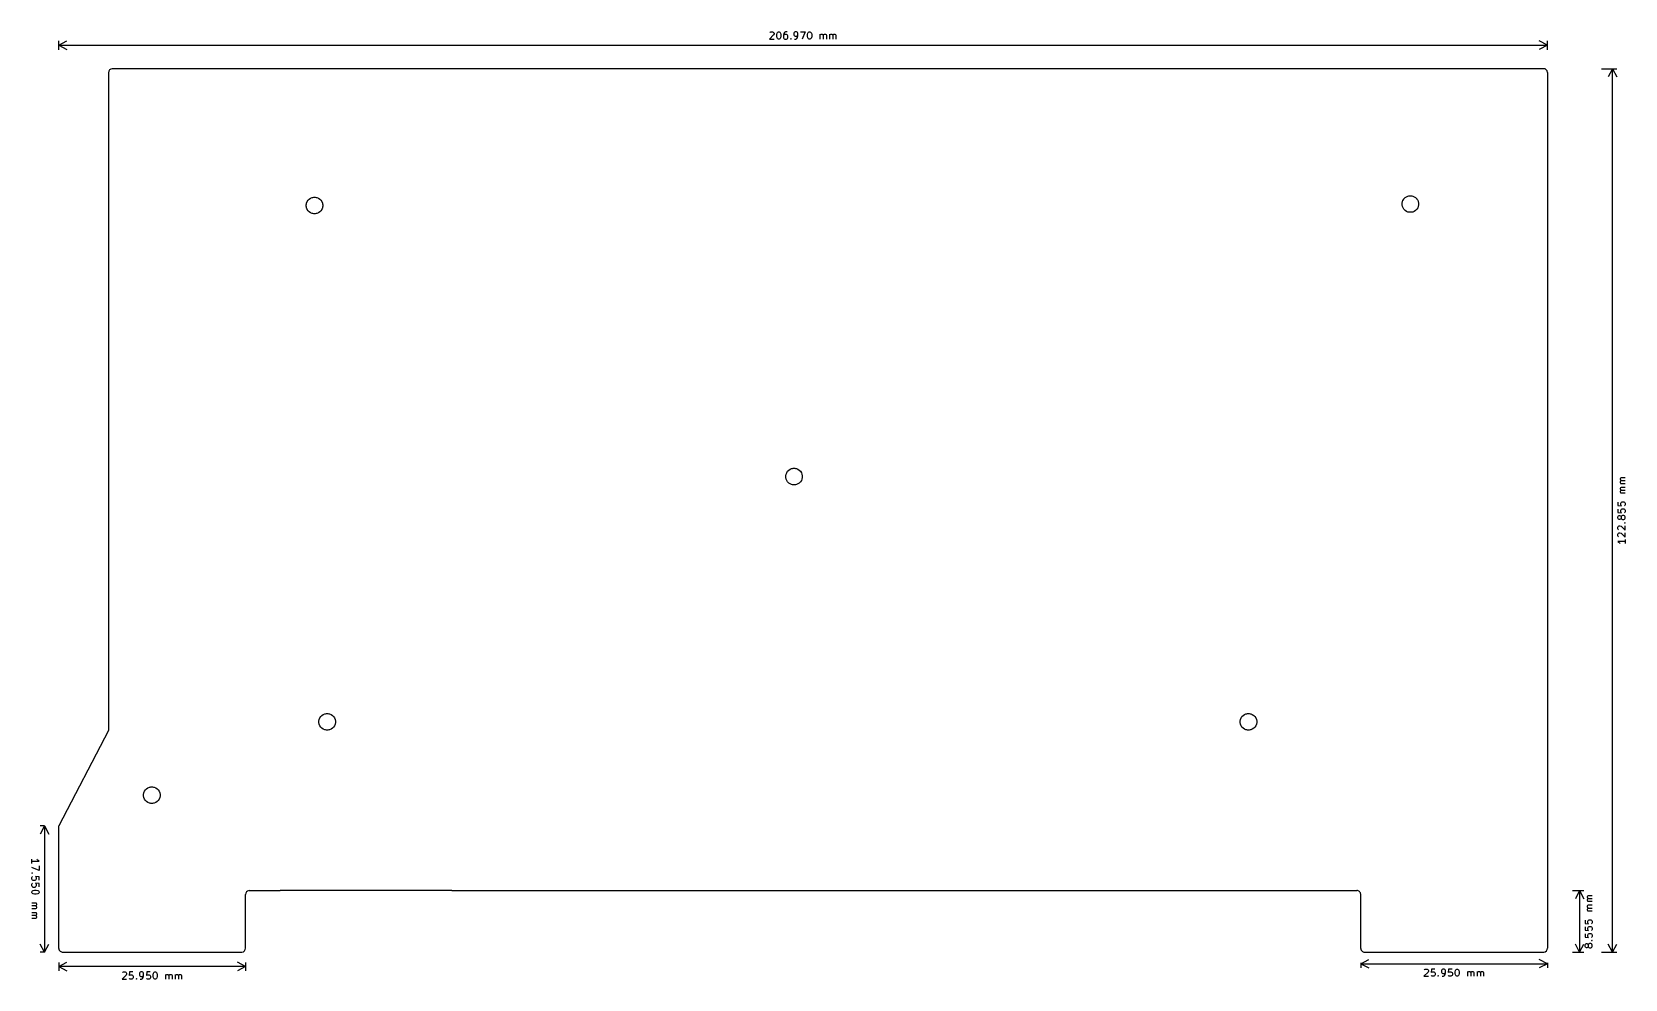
# Model space of a CAD drawing. Extents: x 13 to 235, y -167 to -35.
import ezdxf

# ---------------------------------------------------------------- set-up
doc = ezdxf.new("R2010")
doc.units = 0
doc.layers.add('BLACK', color=7, linetype='CONTINUOUS')

msp = doc.modelspace()

# ---------------------------------------------------------------- linework, layer by layer
at = {"layer": 'BLACK', "linetype": 'CONTINUOUS'}
for p, q in [((115.836, -35.1676), (115.884, -35.12)), ((115.884, -35.12), (115.979, -35.0724)), ((115.979, -35.0724), (116.217, -35.0724)), ((116.217, -35.0724), (116.312, -35.12)), ((116.312, -35.12), (116.36, -35.1676)), ((116.36, -35.1676), (116.407, -35.2629)), ((116.407, -35.3581), (116.36, -35.501)), ((116.407, -35.2629), (116.407, -35.3581)), ((116.788, -35.4533), (116.836, -35.2629)), ((116.836, -35.2629), (116.884, -35.1676)), ((116.884, -35.1676), (116.931, -35.12)), ((116.931, -35.12), (117.026, -35.0724)), ((117.026, -35.0724), (117.122, -35.0724)), ((117.122, -35.0724), (117.217, -35.12)), ((117.217, -35.12), (117.265, -35.1676)), ((117.265, -35.1676), (117.312, -35.2629)), ((117.312, -35.2629), (117.36, -35.4533)), ((117.788, -35.3105), (117.741, -35.501)), ((117.884, -35.1676), (117.788, -35.3105)), ((117.931, -35.12), (117.884, -35.1676)), ((118.026, -35.0724), (117.931, -35.12)), ((118.217, -35.0724), (118.026, -35.0724)), ((119.217, -35.1676), (119.169, -35.2629)), ((119.169, -35.2629), (119.169, -35.501)), ((119.265, -35.12), (119.217, -35.1676)), ((119.36, -35.0724), (119.265, -35.12)), ((119.55, -35.0724), (119.36, -35.0724)), ((119.645, -35.12), (119.55, -35.0724)), ((119.693, -35.1676), (119.645, -35.12)), ((119.741, -35.2629), (119.693, -35.1676)), ((119.741, -35.6438), (119.741, -35.2629)), ((120.074, -35.0724), (120.741, -35.0724)), ((120.741, -35.0724), (120.312, -36.0724)), ((121.074, -35.4533), (121.122, -35.2629)), ((121.122, -35.2629), (121.169, -35.1676)), ((121.169, -35.1676), (121.217, -35.12)), ((121.217, -35.12), (121.312, -35.0724)), ((121.312, -35.0724), (121.407, -35.0724)), ((121.407, -35.0724), (121.503, -35.12)), ((121.503, -35.12), (121.55, -35.1676)), ((121.55, -35.1676), (121.598, -35.2629)), ((121.598, -35.2629), (121.645, -35.4533)), ((122.836, -36.0724), (122.836, -35.4057)), ((122.884, -35.4533), (122.979, -35.4057)), ((122.979, -35.4057), (123.122, -35.4057)), ((123.122, -35.4057), (123.217, -35.4533)), ((123.312, -35.4533), (123.407, -35.4057)), ((123.407, -35.4057), (123.55, -35.4057)), ((123.55, -35.4057), (123.645, -35.4533)), ((124.169, -36.0724), (124.169, -35.4057)), ((124.217, -35.4533), (124.312, -35.4057)), ((124.312, -35.4057), (124.455, -35.4057)), ((124.455, -35.4057), (124.55, -35.4533)), ((124.645, -35.4533), (124.741, -35.4057)), ((124.741, -35.4057), (124.884, -35.4057)), ((124.884, -35.4057), (124.979, -35.4533)), ((16.97, -37.5525), (16.97, -36.3336)), ((16.97, -36.92), (18.0965, -36.3336)), ((16.97, -36.92), (223.94, -36.92)), ((16.97, -36.92), (18.0965, -37.5064)), ((116.36, -35.501), (115.788, -36.0724)), ((115.788, -36.0724), (116.407, -36.0724)), ((116.788, -35.6914), (116.788, -35.4533)), ((116.836, -35.8819), (116.788, -35.6914)), ((116.884, -35.9771), (116.836, -35.8819)), ((116.931, -36.0248), (116.884, -35.9771)), ((117.026, -36.0724), (116.931, -36.0248)), ((117.122, -36.0724), (117.026, -36.0724)), ((117.217, -36.0248), (117.122, -36.0724)), ((117.265, -35.9771), (117.217, -36.0248)), ((117.312, -35.8819), (117.265, -35.9771)), ((117.36, -35.6914), (117.312, -35.8819)), ((117.36, -35.4533), (117.36, -35.6914)), ((117.741, -35.501), (117.741, -35.8819)), ((117.788, -35.5486), (117.741, -35.6438)), ((117.741, -35.8819), (117.788, -35.9771)), ((117.836, -35.501), (117.788, -35.5486)), ((117.788, -35.9771), (117.836, -36.0248)), ((117.931, -35.4533), (117.836, -35.501)), ((117.836, -36.0248), (117.931, -36.0724)), ((118.122, -35.4533), (117.931, -35.4533)), ((117.931, -36.0724), (118.122, -36.0724)), ((118.217, -35.501), (118.122, -35.4533)), ((118.122, -36.0724), (118.217, -36.0248)), ((118.265, -35.5486), (118.217, -35.501)), ((118.217, -36.0248), (118.265, -35.9771)), ((118.312, -35.6438), (118.265, -35.5486)), ((118.265, -35.9771), (118.312, -35.8819)), ((118.312, -35.8819), (118.312, -35.6438)), ((118.693, -36.0248), (118.741, -35.9771)), ((118.741, -36.0724), (118.693, -36.0248)), ((118.741, -35.9771), (118.788, -36.0248)), ((118.741, -35.9771), (118.741, -36.0724)), ((118.788, -36.0248), (118.741, -36.0724)), ((119.169, -35.501), (119.217, -35.5962)), ((119.217, -35.5962), (119.265, -35.6438)), ((119.265, -35.6438), (119.36, -35.6914)), ((119.265, -36.0724), (119.455, -36.0724)), ((119.36, -35.6914), (119.55, -35.6914)), ((119.455, -36.0724), (119.55, -36.0248)), ((119.55, -35.6914), (119.645, -35.6438)), ((119.55, -36.0248), (119.598, -35.9771)), ((119.598, -35.9771), (119.693, -35.8343)), ((119.645, -35.6438), (119.693, -35.5962)), ((119.693, -35.5962), (119.741, -35.501)), ((119.693, -35.8343), (119.741, -35.6438)), ((121.074, -35.6914), (121.074, -35.4533)), ((121.122, -35.8819), (121.074, -35.6914)), ((121.169, -35.9771), (121.122, -35.8819)), ((121.217, -36.0248), (121.169, -35.9771)), ((121.312, -36.0724), (121.217, -36.0248)), ((121.407, -36.0724), (121.312, -36.0724)), ((121.503, -36.0248), (121.407, -36.0724)), ((121.55, -35.9771), (121.503, -36.0248)), ((121.598, -35.8819), (121.55, -35.9771)), ((121.645, -35.6914), (121.598, -35.8819)), ((121.645, -35.4533), (121.645, -35.6914)), ((122.836, -35.501), (122.884, -35.4533)), ((123.217, -35.4533), (123.265, -35.5486)), ((123.265, -35.5486), (123.312, -35.4533)), ((123.265, -35.5486), (123.265, -36.0724)), ((123.645, -35.4533), (123.693, -35.5486)), ((123.693, -35.5486), (123.693, -36.0724)), ((124.169, -35.501), (124.217, -35.4533)), ((124.55, -35.4533), (124.598, -35.5486)), ((124.598, -35.5486), (124.645, -35.4533)), ((124.598, -35.5486), (124.598, -36.0724)), ((124.979, -35.4533), (125.026, -35.5486)), ((125.026, -35.5486), (125.026, -36.0724)), ((223.94, -36.92), (222.813, -36.3336)), ((223.94, -36.92), (222.813, -37.5064)), ((223.94, -37.5525), (223.94, -36.3336)), ((23.885, -40.7475), (23.885, -132.218)), ((223.415, -40.1925), (24.38, -40.1925)), ((223.94, -40.7175), (223.94, -116.39)), ((231.445, -40.1925), (233.586, -40.1925)), ((233, -40.1925), (232.414, -41.319)), ((233, -163.047), (233, -40.1925)), ((233, -40.1925), (233.586, -41.319)), ((51.364, -59.1041), (51.3861, -58.993)), ((51.364, -59.3309), (51.364, -59.1041)), ((51.3861, -59.442), (51.364, -59.3309)), ((51.3861, -58.993), (51.4082, -58.8818)), ((51.4082, -59.5532), (51.3861, -59.442)), ((51.4082, -58.8818), (51.495, -58.6723)), ((51.4696, -59.7013), (51.4082, -59.5532)), ((51.4902, -59.7512), (51.4696, -59.7013)), ((51.495, -59.7627), (51.4902, -59.7512)), ((51.495, -58.6723), (51.621, -58.4838)), ((51.621, -59.9512), (51.495, -59.7627)), ((51.621, -58.4838), (51.7813, -58.3235)), ((51.7813, -58.3235), (51.9698, -58.1975)), ((51.9698, -58.1975), (52.1793, -58.1107)), ((52.1793, -58.1107), (52.2905, -58.0886)), ((52.2905, -58.0886), (52.4016, -58.0665)), ((52.4016, -58.0665), (52.6284, -58.0665)), ((52.6284, -58.0665), (52.7395, -58.0886)), ((52.7395, -58.0886), (52.8507, -58.1107)), ((52.8507, -58.1107), (53.0602, -58.1975)), ((53.0602, -58.1975), (53.2487, -58.3235)), ((53.2487, -58.3235), (53.409, -58.4838)), ((53.409, -58.4838), (53.535, -58.6723)), ((53.535, -59.7627), (53.409, -59.9512)), ((53.535, -58.6723), (53.6218, -58.8818)), ((53.5398, -59.7512), (53.535, -59.7627)), ((53.5604, -59.7013), (53.5398, -59.7512)), ((53.6218, -59.5532), (53.5604, -59.7013)), ((53.6218, -58.8818), (53.6439, -58.993)), ((53.6439, -59.442), (53.6218, -59.5532)), ((53.6439, -58.993), (53.666, -59.1041)), ((53.666, -59.3309), (53.6439, -59.442)), ((53.666, -59.1041), (53.666, -59.3309)), ((203.739, -58.9041), (203.743, -58.8818)), ((203.739, -59.1309), (203.739, -58.9041)), ((203.783, -59.3532), (203.739, -59.1309)), ((203.743, -58.8818), (203.783, -58.6818)), ((203.783, -58.6818), (203.787, -58.6723)), ((203.87, -59.5627), (203.783, -59.3532)), ((203.787, -58.6723), (203.865, -58.4838)), ((203.865, -58.4838), (203.87, -58.4723)), ((203.87, -58.4723), (203.969, -58.3235)), ((203.996, -59.7512), (203.87, -59.5627)), ((203.969, -58.3235), (203.996, -58.2838)), ((203.996, -58.2838), (204.156, -58.1235)), ((204.156, -59.9115), (203.996, -59.7512)), ((204.156, -58.1235), (204.345, -57.9975)), ((204.345, -57.9975), (204.554, -57.9107)), ((204.554, -57.9107), (204.665, -57.8886)), ((204.665, -57.8886), (204.777, -57.8665)), ((204.777, -57.8665), (205.003, -57.8665)), ((205.003, -57.8665), (205.115, -57.8886)), ((205.115, -57.8886), (205.226, -57.9107)), ((205.226, -57.9107), (205.435, -57.9975)), ((205.435, -57.9975), (205.624, -58.1235)), ((205.624, -58.1235), (205.784, -58.2838)), ((205.784, -59.7512), (205.624, -59.9115)), ((205.784, -58.2838), (205.811, -58.3235)), ((205.91, -59.5627), (205.784, -59.7512)), ((205.811, -58.3235), (205.91, -58.4723)), ((205.91, -58.4723), (205.915, -58.4838)), ((205.997, -59.3532), (205.91, -59.5627)), ((205.915, -58.4838), (205.993, -58.6723)), ((205.993, -58.6723), (205.997, -58.6818)), ((205.997, -58.6818), (206.037, -58.8818)), ((206.041, -59.1309), (205.997, -59.3532)), ((206.037, -58.8818), (206.041, -58.9041)), ((206.041, -58.9041), (206.041, -59.1309)), ((51.7813, -60.1115), (51.621, -59.9512)), ((51.9698, -60.2375), (51.7813, -60.1115)), ((52.1793, -60.3243), (51.9698, -60.2375)), ((52.2905, -60.3464), (52.1793, -60.3243)), ((52.4016, -60.3685), (52.2905, -60.3464)), ((52.6284, -60.3685), (52.4016, -60.3685)), ((52.7395, -60.3464), (52.6284, -60.3685)), ((52.8507, -60.3243), (52.7395, -60.3464)), ((53.0602, -60.2375), (52.8507, -60.3243)), ((53.2487, -60.1115), (53.0602, -60.2375)), ((53.409, -59.9512), (53.2487, -60.1115)), ((204.345, -60.0375), (204.156, -59.9115)), ((204.554, -60.1243), (204.345, -60.0375)), ((204.665, -60.1464), (204.554, -60.1243)), ((204.777, -60.1685), (204.665, -60.1464)), ((205.003, -60.1685), (204.777, -60.1685)), ((205.115, -60.1464), (205.003, -60.1685)), ((205.226, -60.1243), (205.115, -60.1464)), ((205.435, -60.0375), (205.226, -60.1243)), ((205.624, -59.9115), (205.435, -60.0375)), ((118.039, -96.8041), (118.083, -96.5818)), ((118.039, -97.0309), (118.039, -96.8041)), ((118.083, -97.2532), (118.039, -97.0309)), ((118.083, -96.5818), (118.17, -96.3723)), ((118.17, -97.4627), (118.083, -97.2532)), ((118.17, -96.3723), (118.296, -96.1838)), ((118.296, -97.6512), (118.17, -97.4627)), ((118.296, -96.1838), (118.456, -96.0235)), ((118.456, -96.0235), (118.645, -95.8975)), ((118.645, -95.8975), (118.854, -95.8107)), ((118.854, -95.8107), (118.965, -95.7886)), ((118.965, -95.7886), (119.077, -95.7665)), ((119.077, -95.7665), (119.303, -95.7665)), ((119.303, -95.7665), (119.415, -95.7886)), ((119.415, -95.7886), (119.526, -95.8107)), ((119.526, -95.8107), (119.735, -95.8975)), ((119.735, -95.8975), (119.924, -96.0235)), ((119.924, -96.0235), (120.084, -96.1838)), ((120.084, -96.1838), (120.21, -96.3723)), ((120.21, -97.4627), (120.084, -97.6512)), ((120.21, -96.3723), (120.297, -96.5818)), ((120.297, -97.2532), (120.21, -97.4627)), ((120.297, -96.5818), (120.341, -96.8041)), ((120.341, -97.0309), (120.297, -97.2532)), ((120.341, -96.8041), (120.341, -97.0309)), ((234.086, -97.1914), (234.133, -97.0962)), ((234.086, -97.3343), (234.086, -97.1914)), ((234.133, -97.4295), (234.086, -97.3343)), ((234.133, -97.0962), (234.229, -97.0486)), ((234.229, -97.4771), (234.133, -97.4295)), ((234.229, -97.0486), (234.752, -97.0486)), ((118.456, -97.8115), (118.296, -97.6512)), ((118.645, -97.9375), (118.456, -97.8115)), ((118.854, -98.0243), (118.645, -97.9375)), ((118.965, -98.0464), (118.854, -98.0243)), ((119.077, -98.0685), (118.965, -98.0464)), ((119.303, -98.0685), (119.077, -98.0685)), ((119.415, -98.0464), (119.303, -98.0685)), ((119.526, -98.0243), (119.415, -98.0464)), ((119.735, -97.9375), (119.526, -98.0243)), ((119.924, -97.8115), (119.735, -97.9375)), ((120.084, -97.6512), (119.924, -97.8115)), ((234.086, -97.62), (234.133, -97.5248)), ((234.086, -97.7629), (234.086, -97.62)), ((234.133, -97.8581), (234.086, -97.7629)), ((234.752, -97.9057), (234.086, -97.9057)), ((234.086, -98.5248), (234.133, -98.4295)), ((234.086, -98.6676), (234.086, -98.5248)), ((234.133, -98.7629), (234.086, -98.6676)), ((234.086, -98.9533), (234.133, -98.8581)), ((234.086, -99.0962), (234.086, -98.9533)), ((234.133, -99.1914), (234.086, -99.0962)), ((234.752, -99.239), (234.086, -99.239)), ((234.133, -97.5248), (234.229, -97.4771)), ((234.181, -97.9057), (234.133, -97.8581)), ((234.133, -98.4295), (234.229, -98.3819)), ((234.229, -98.8105), (234.133, -98.7629)), ((234.133, -98.8581), (234.229, -98.8105)), ((234.181, -99.239), (234.133, -99.1914)), ((234.229, -97.4771), (234.752, -97.4771)), ((234.229, -98.3819), (234.752, -98.3819)), ((234.229, -98.8105), (234.752, -98.8105)), ((233.752, -100.477), (233.752, -100.953)), ((233.752, -100.953), (234.229, -101.001)), ((233.752, -101.43), (233.752, -101.906)), ((234.133, -100.62), (234.181, -100.525)), ((234.133, -100.858), (234.133, -100.62)), ((234.181, -100.953), (234.133, -100.858)), ((234.133, -101.572), (234.181, -101.477)), ((234.133, -101.81), (234.133, -101.572)), ((234.181, -101.906), (234.133, -101.81)), ((234.181, -100.525), (234.229, -100.477)), ((234.229, -101.001), (234.181, -100.953)), ((234.181, -101.477), (234.229, -101.43)), ((234.229, -100.477), (234.324, -100.43)), ((234.229, -101.43), (234.324, -101.382)), ((234.324, -100.43), (234.562, -100.43)), ((234.324, -101.382), (234.562, -101.382)), ((234.562, -100.43), (234.657, -100.477)), ((234.562, -101.382), (234.657, -101.43)), ((234.657, -100.477), (234.705, -100.525)), ((234.705, -100.953), (234.657, -101.001)), ((234.657, -101.43), (234.705, -101.477)), ((234.705, -100.525), (234.752, -100.62)), ((234.752, -100.858), (234.705, -100.953)), ((234.705, -101.477), (234.752, -101.572)), ((234.752, -101.81), (234.705, -101.906)), ((234.752, -100.62), (234.752, -100.858)), ((234.752, -101.572), (234.752, -101.81)), ((233.752, -101.906), (234.229, -101.953)), ((233.752, -102.525), (233.8, -102.43)), ((233.752, -102.715), (233.752, -102.525)), ((233.8, -102.81), (233.752, -102.715)), ((233.752, -103.953), (233.8, -103.858)), ((233.752, -104.191), (233.752, -103.953)), ((233.8, -102.43), (233.848, -102.382)), ((233.848, -102.858), (233.8, -102.81)), ((233.8, -103.858), (233.848, -103.81)), ((233.848, -102.382), (233.943, -102.334)), ((233.943, -102.906), (233.848, -102.858)), ((233.848, -103.81), (233.943, -103.763)), ((233.943, -102.334), (233.99, -102.334)), ((233.99, -102.906), (233.943, -102.906)), ((233.943, -103.763), (234.038, -103.763)), ((233.99, -102.334), (234.086, -102.382)), ((234.086, -102.858), (233.99, -102.906)), ((234.038, -103.763), (234.181, -103.81)), ((234.086, -102.382), (234.133, -102.43)), ((234.133, -102.81), (234.086, -102.858)), ((234.133, -102.43), (234.181, -102.525)), ((234.181, -102.715), (234.133, -102.81)), ((234.229, -101.953), (234.181, -101.906)), ((234.229, -102.43), (234.181, -102.525)), ((234.181, -102.525), (234.181, -102.715)), ((234.181, -102.715), (234.229, -102.81)), ((234.181, -103.81), (234.752, -104.382)), ((234.276, -102.382), (234.229, -102.43)), ((234.229, -102.81), (234.276, -102.858)), ((234.371, -102.334), (234.276, -102.382)), ((234.276, -102.858), (234.371, -102.906)), ((234.562, -102.334), (234.371, -102.334)), ((234.371, -102.906), (234.562, -102.906)), ((234.657, -102.382), (234.562, -102.334)), ((234.562, -102.906), (234.657, -102.858)), ((234.705, -101.906), (234.657, -101.953)), ((234.705, -102.43), (234.657, -102.382)), ((234.657, -102.858), (234.705, -102.81)), ((234.657, -103.334), (234.705, -103.287)), ((234.705, -103.382), (234.657, -103.334)), ((234.657, -103.334), (234.752, -103.334)), ((234.752, -102.525), (234.705, -102.43)), ((234.705, -102.81), (234.752, -102.715)), ((234.705, -103.287), (234.752, -103.334)), ((234.752, -103.334), (234.705, -103.382)), ((234.752, -102.715), (234.752, -102.525)), ((234.752, -104.382), (234.752, -103.763)), ((233.8, -104.287), (233.752, -104.191)), ((233.752, -104.906), (233.8, -104.81)), ((233.752, -105.144), (233.752, -104.906)), ((233.8, -105.239), (233.752, -105.144)), ((234.752, -105.953), (233.752, -105.953)), ((233.752, -105.953), (233.895, -106.049)), ((233.848, -104.334), (233.8, -104.287)), ((233.8, -104.81), (233.848, -104.763)), ((233.848, -105.287), (233.8, -105.239)), ((233.848, -104.763), (233.943, -104.715)), ((233.895, -106.049), (233.99, -106.144)), ((233.943, -104.715), (234.038, -104.715)), ((233.99, -106.144), (234.038, -106.239)), ((234.038, -104.715), (234.181, -104.763)), ((234.181, -104.763), (234.752, -105.334)), ((234.752, -105.334), (234.752, -104.715)), ((234.752, -105.668), (234.752, -106.239)), ((223.94, -116.39), (223.94, -162.493)), ((53.1265, -130.904), (53.1707, -130.682)), ((53.1707, -130.682), (53.2575, -130.472)), ((53.2575, -130.472), (53.3835, -130.284)), ((53.3835, -130.284), (53.5438, -130.123)), ((53.5438, -130.123), (53.7323, -129.997)), ((53.7323, -129.997), (53.9418, -129.911)), ((53.9418, -129.911), (54.053, -129.889)), ((54.053, -129.889), (54.1641, -129.867)), ((54.1641, -129.867), (54.3909, -129.867)), ((54.3909, -129.867), (54.502, -129.889)), ((54.502, -129.889), (54.6132, -129.911)), ((54.6132, -129.911), (54.8227, -129.997)), ((54.8227, -129.997), (55.0112, -130.123)), ((55.0112, -130.123), (55.1715, -130.284)), ((55.1715, -130.284), (55.2975, -130.472)), ((55.2975, -130.472), (55.3843, -130.682)), ((55.3843, -130.682), (55.4285, -130.904)), ((181.219, -130.904), (181.263, -130.682)), ((181.263, -130.682), (181.35, -130.472)), ((181.35, -130.472), (181.476, -130.284)), ((181.476, -130.284), (181.636, -130.123)), ((181.636, -130.123), (181.825, -129.997)), ((181.825, -129.997), (182.034, -129.911)), ((182.034, -129.911), (182.145, -129.889)), ((182.145, -129.889), (182.257, -129.867)), ((182.257, -129.867), (182.483, -129.867)), ((182.483, -129.867), (182.595, -129.889)), ((182.595, -129.889), (182.706, -129.911)), ((182.706, -129.911), (182.915, -129.997)), ((182.915, -129.997), (183.104, -130.123)), ((183.104, -130.123), (183.264, -130.284)), ((183.264, -130.284), (183.39, -130.472)), ((183.39, -130.472), (183.477, -130.682)), ((183.477, -130.682), (183.521, -130.904)), ((23.885, -132.218), (16.97, -145.498)), ((53.1265, -131.131), (53.1265, -130.904)), ((53.1707, -131.353), (53.1265, -131.131)), ((53.2575, -131.563), (53.1707, -131.353)), ((53.3835, -131.751), (53.2575, -131.563)), ((53.5438, -131.912), (53.3835, -131.751)), ((53.7323, -132.038), (53.5438, -131.912)), ((53.9418, -132.124), (53.7323, -132.038)), ((54.053, -132.146), (53.9418, -132.124)), ((54.1641, -132.168), (54.053, -132.146)), ((54.3909, -132.168), (54.1641, -132.168)), ((54.502, -132.146), (54.3909, -132.168)), ((54.6132, -132.124), (54.502, -132.146)), ((54.8227, -132.038), (54.6132, -132.124)), ((55.0112, -131.912), (54.8227, -132.038)), ((55.1715, -131.751), (55.0112, -131.912)), ((55.2975, -131.563), (55.1715, -131.751)), ((55.3843, -131.353), (55.2975, -131.563)), ((55.4285, -131.131), (55.3843, -131.353)), ((55.4285, -130.904), (55.4285, -131.131)), ((181.219, -131.131), (181.219, -130.904)), ((181.263, -131.353), (181.219, -131.131)), ((181.35, -131.563), (181.263, -131.353)), ((181.476, -131.751), (181.35, -131.563)), ((181.636, -131.912), (181.476, -131.751)), ((181.825, -132.038), (181.636, -131.912)), ((182.034, -132.124), (181.825, -132.038)), ((182.145, -132.146), (182.034, -132.124)), ((182.257, -132.168), (182.145, -132.146)), ((182.483, -132.168), (182.257, -132.168)), ((182.595, -132.146), (182.483, -132.168)), ((182.706, -132.124), (182.595, -132.146)), ((182.915, -132.038), (182.706, -132.124)), ((183.104, -131.912), (182.915, -132.038)), ((183.264, -131.751), (183.104, -131.912)), ((183.39, -131.563), (183.264, -131.751)), ((183.477, -131.353), (183.39, -131.563)), ((183.521, -131.131), (183.477, -131.353)), ((183.521, -130.904), (183.521, -131.131)), ((28.739, -141.104), (28.7832, -140.882)), ((28.739, -141.331), (28.739, -141.104)), ((28.7832, -141.553), (28.739, -141.331)), ((28.7832, -140.882), (28.87, -140.672)), ((28.87, -141.763), (28.7832, -141.553)), ((28.87, -140.672), (28.996, -140.484)), ((28.996, -141.951), (28.87, -141.763)), ((28.996, -140.484), (29.1563, -140.323)), ((29.1563, -140.323), (29.3448, -140.197)), ((29.3448, -140.197), (29.5543, -140.111)), ((29.5543, -140.111), (29.6655, -140.089)), ((29.6655, -140.089), (29.7766, -140.066)), ((29.7766, -140.066), (30.0034, -140.066)), ((30.0034, -140.066), (30.1145, -140.089)), ((30.1145, -140.089), (30.2257, -140.111)), ((30.2257, -140.111), (30.4352, -140.197)), ((30.4352, -140.197), (30.6237, -140.323)), ((30.6237, -140.323), (30.784, -140.484)), ((30.784, -140.484), (30.91, -140.672)), ((30.91, -141.763), (30.784, -141.951)), ((30.91, -140.672), (30.9968, -140.882)), ((30.9968, -141.553), (30.91, -141.763)), ((30.9968, -140.882), (31.041, -141.104)), ((31.041, -141.331), (30.9968, -141.553)), ((31.041, -141.104), (31.041, -141.331)), ((29.1563, -142.112), (28.996, -141.951)), ((29.3448, -142.238), (29.1563, -142.112)), ((29.5543, -142.324), (29.3448, -142.238)), ((29.6655, -142.346), (29.5543, -142.324)), ((29.7766, -142.368), (29.6655, -142.346)), ((30.0034, -142.368), (29.7766, -142.368)), ((30.1145, -142.346), (30.0034, -142.368)), ((30.2257, -142.324), (30.1145, -142.346)), ((30.4352, -142.238), (30.2257, -142.324)), ((30.6237, -142.112), (30.4352, -142.238)), ((30.784, -141.951), (30.6237, -142.112)), ((14.97, -145.498), (14.3836, -145.498)), ((14.97, -145.498), (14.3836, -146.624)), ((14.97, -145.498), (14.97, -163.047)), ((14.97, -145.498), (15.5564, -146.624)), ((16.97, -162.552), (16.97, -145.498)), ((13.2176, -150.701), (13.2176, -150.13)), ((13.2176, -150.415), (14.2176, -150.415)), ((13.9795, -150.225), (13.9319, -150.13)), ((14.0748, -150.32), (13.9795, -150.225)), ((14.2176, -150.415), (14.0748, -150.32)), ((14.2176, -151.701), (13.2176, -151.272)), ((13.2176, -152.082), (13.2652, -152.034)), ((13.2652, -152.13), (13.2176, -152.082)), ((13.3129, -152.082), (13.2176, -152.082)), ((13.2176, -152.653), (13.2652, -152.558)), ((13.2176, -152.892), (13.2176, -152.653)), ((13.2652, -152.034), (13.3129, -152.082)), ((13.3129, -152.082), (13.2652, -152.13)), ((13.2652, -152.558), (13.3129, -152.511)), ((14.2176, -152.558), (13.7414, -152.511)), ((13.7414, -152.511), (13.789, -152.558)), ((13.789, -152.558), (13.8367, -152.653)), ((13.8367, -152.653), (13.8367, -152.892)), ((14.2176, -151.034), (14.2176, -151.701)), ((14.2176, -153.034), (14.2176, -152.558)), ((13.2652, -152.987), (13.2176, -152.892)), ((13.2176, -153.606), (13.2652, -153.511)), ((13.2176, -153.844), (13.2176, -153.606)), ((13.2652, -153.939), (13.2176, -153.844)), ((13.2176, -154.653), (13.2652, -154.558)), ((13.2176, -154.749), (13.2176, -154.653)), ((13.2652, -154.844), (13.2176, -154.749)), ((13.3129, -153.034), (13.2652, -152.987)), ((13.2652, -153.511), (13.3129, -153.463)), ((13.3129, -153.987), (13.2652, -153.939)), ((13.2652, -154.558), (13.3129, -154.511)), ((13.3129, -154.892), (13.2652, -154.844)), ((13.4081, -153.082), (13.3129, -153.034)), ((13.4081, -154.034), (13.3129, -153.987)), ((13.3129, -154.511), (13.4081, -154.463)), ((13.4081, -154.939), (13.3129, -154.892)), ((13.6462, -153.082), (13.4081, -153.082)), ((13.6462, -154.034), (13.4081, -154.034)), ((13.4081, -154.463), (13.5986, -154.415)), ((13.5986, -154.987), (13.4081, -154.939)), ((13.5986, -154.415), (13.8367, -154.415)), ((13.8367, -154.987), (13.5986, -154.987)), ((13.7414, -153.034), (13.6462, -153.082)), ((13.7414, -153.987), (13.6462, -154.034)), ((13.789, -152.987), (13.7414, -153.034)), ((14.2176, -153.511), (13.7414, -153.463)), ((13.7414, -153.463), (13.789, -153.511)), ((13.789, -153.939), (13.7414, -153.987)), ((13.8367, -152.892), (13.789, -152.987)), ((13.789, -153.511), (13.8367, -153.606)), ((13.8367, -153.844), (13.789, -153.939)), ((13.8367, -153.606), (13.8367, -153.844)), ((13.8367, -154.415), (14.0271, -154.463)), ((14.0271, -154.939), (13.8367, -154.987)), ((14.0271, -154.463), (14.1224, -154.511)), ((14.1224, -154.892), (14.0271, -154.939)), ((14.1224, -154.511), (14.17, -154.558)), ((14.17, -154.844), (14.1224, -154.892)), ((14.17, -154.558), (14.2176, -154.653)), ((14.2176, -154.749), (14.17, -154.844)), ((14.2176, -153.987), (14.2176, -153.511)), ((14.2176, -154.653), (14.2176, -154.749)), ((42.92, -162.493), (42.92, -155.047)), ((43.415, -154.493), (47.7275, -154.493)), ((71.6325, -154.493), (47.7275, -154.493)), ((71.6325, -154.493), (197.435, -154.493)), ((197.99, -162.552), (197.99, -154.987)), ((227.435, -154.493), (229.006, -154.493)), ((228.42, -154.493), (227.834, -155.619)), ((228.42, -154.493), (228.42, -163.047)), ((228.42, -154.493), (229.006, -155.619)), ((13.2176, -156.177), (13.8843, -156.177)), ((13.7414, -156.606), (13.2176, -156.606)), ((13.7414, -157.034), (13.2176, -157.034)), ((13.8367, -156.558), (13.7414, -156.606)), ((13.7414, -156.606), (13.8367, -156.653)), ((13.8367, -156.987), (13.7414, -157.034)), ((13.789, -156.177), (13.8367, -156.225)), ((13.8367, -156.225), (13.8843, -156.32)), ((13.8843, -156.463), (13.8367, -156.558)), ((13.8367, -156.653), (13.8843, -156.749)), ((13.8843, -156.892), (13.8367, -156.987)), ((13.8843, -156.32), (13.8843, -156.463)), ((13.8843, -156.749), (13.8843, -156.892)), ((229.506, -155.294), (229.553, -155.199)), ((229.506, -155.437), (229.506, -155.294)), ((229.553, -155.532), (229.506, -155.437)), ((229.506, -155.722), (229.553, -155.627)), ((229.506, -155.865), (229.506, -155.722)), ((229.553, -155.96), (229.506, -155.865)), ((230.172, -156.008), (229.506, -156.008)), ((229.506, -156.627), (229.553, -156.532)), ((229.506, -156.77), (229.506, -156.627)), ((229.553, -156.865), (229.506, -156.77)), ((229.506, -157.056), (229.553, -156.96)), ((229.506, -157.199), (229.506, -157.056)), ((229.553, -157.294), (229.506, -157.199)), ((229.553, -155.199), (229.649, -155.151)), ((229.649, -155.58), (229.553, -155.532)), ((229.553, -155.627), (229.649, -155.58)), ((229.601, -156.008), (229.553, -155.96)), ((229.553, -156.532), (229.649, -156.484)), ((229.649, -156.913), (229.553, -156.865)), ((229.553, -156.96), (229.649, -156.913)), ((229.649, -155.151), (230.172, -155.151)), ((229.649, -155.58), (230.172, -155.58)), ((229.649, -156.484), (230.172, -156.484)), ((229.649, -156.913), (230.172, -156.913)), ((13.2176, -157.511), (13.8843, -157.511)), ((13.7414, -157.939), (13.2176, -157.939)), ((13.7414, -158.368), (13.2176, -158.368)), ((13.8367, -157.892), (13.7414, -157.939)), ((13.7414, -157.939), (13.8367, -157.987)), ((13.8367, -158.32), (13.7414, -158.368)), ((13.789, -157.511), (13.8367, -157.558)), ((13.8367, -157.558), (13.8843, -157.653)), ((13.8843, -157.796), (13.8367, -157.892)), ((13.8367, -157.987), (13.8843, -158.082)), ((13.8843, -158.225), (13.8367, -158.32)), ((13.8843, -157.653), (13.8843, -157.796)), ((13.8843, -158.082), (13.8843, -158.225)), ((229.172, -158.58), (229.172, -159.056)), ((229.172, -159.056), (229.649, -159.103)), ((230.172, -157.341), (229.506, -157.341)), ((229.601, -157.341), (229.553, -157.294)), ((229.553, -158.722), (229.601, -158.627)), ((229.553, -158.96), (229.553, -158.722)), ((229.601, -159.056), (229.553, -158.96)), ((229.601, -158.627), (229.649, -158.58)), ((229.649, -159.103), (229.601, -159.056)), ((229.649, -158.58), (229.744, -158.532)), ((229.649, -159.532), (229.744, -159.484)), ((229.744, -158.532), (229.982, -158.532)), ((229.744, -159.484), (229.982, -159.484)), ((229.982, -158.532), (230.077, -158.58)), ((229.982, -159.484), (230.077, -159.532)), ((230.077, -158.58), (230.125, -158.627)), ((230.125, -159.056), (230.077, -159.103)), ((230.125, -158.627), (230.172, -158.722)), ((230.172, -158.96), (230.125, -159.056)), ((230.172, -158.722), (230.172, -158.96)), ((229.172, -159.532), (229.172, -160.008)), ((229.172, -160.008), (229.649, -160.056)), ((229.172, -160.484), (229.172, -160.96)), ((229.172, -160.96), (229.649, -161.008)), ((229.553, -159.675), (229.601, -159.58)), ((229.553, -159.913), (229.553, -159.675)), ((229.601, -160.008), (229.553, -159.913)), ((229.553, -160.627), (229.601, -160.532)), ((229.553, -160.865), (229.553, -160.627)), ((229.601, -160.96), (229.553, -160.865)), ((229.601, -159.58), (229.649, -159.532)), ((229.649, -160.056), (229.601, -160.008)), ((229.601, -160.532), (229.649, -160.484)), ((229.649, -161.008), (229.601, -160.96)), ((229.649, -160.484), (229.744, -160.437)), ((229.744, -160.437), (229.982, -160.437)), ((229.982, -160.437), (230.077, -160.484)), ((230.077, -159.532), (230.125, -159.58)), ((230.125, -160.008), (230.077, -160.056)), ((230.077, -160.484), (230.125, -160.532)), ((230.125, -160.96), (230.077, -161.008)), ((230.077, -161.437), (230.125, -161.389)), ((230.125, -161.484), (230.077, -161.437)), ((230.077, -161.437), (230.172, -161.437)), ((230.125, -159.58), (230.172, -159.675)), ((230.172, -159.913), (230.125, -160.008)), ((230.125, -160.532), (230.172, -160.627)), ((230.172, -160.865), (230.125, -160.96)), ((230.125, -161.389), (230.172, -161.437)), ((230.172, -161.437), (230.125, -161.484)), ((230.172, -159.675), (230.172, -159.913)), ((230.172, -160.627), (230.172, -160.865)), ((14.97, -163.047), (14.3836, -161.921)), ((14.97, -163.047), (14.3836, -163.047)), ((14.97, -163.047), (15.5564, -161.921)), ((17.525, -163.047), (42.425, -163.047)), ((198.545, -163.047), (223.445, -163.047)), ((227.435, -163.047), (229.006, -163.047)), ((228.42, -163.047), (227.834, -161.921)), ((228.42, -163.047), (229.006, -161.921)), ((229.172, -162.056), (229.22, -161.96)), ((229.172, -162.246), (229.172, -162.056)), ((229.22, -162.341), (229.172, -162.246)), ((229.22, -161.96), (229.268, -161.913)), ((229.268, -162.389), (229.22, -162.341)), ((229.268, -161.913), (229.363, -161.865)), ((229.363, -162.437), (229.268, -162.389)), ((229.363, -161.865), (229.41, -161.865)), ((229.41, -162.437), (229.363, -162.437)), ((229.41, -161.865), (229.506, -161.913)), ((229.506, -162.389), (229.41, -162.437)), ((229.506, -161.913), (229.553, -161.96)), ((229.553, -162.341), (229.506, -162.389)), ((229.553, -161.96), (229.601, -162.056)), ((229.601, -162.246), (229.553, -162.341)), ((229.649, -161.96), (229.601, -162.056)), ((229.601, -162.056), (229.601, -162.246)), ((229.601, -162.246), (229.649, -162.341)), ((229.696, -161.913), (229.649, -161.96)), ((229.649, -162.341), (229.696, -162.389)), ((229.791, -161.865), (229.696, -161.913)), ((229.696, -162.389), (229.791, -162.437)), ((229.982, -161.865), (229.791, -161.865)), ((229.791, -162.437), (229.982, -162.437)), ((230.077, -161.913), (229.982, -161.865)), ((229.982, -162.437), (230.077, -162.389)), ((230.125, -161.96), (230.077, -161.913)), ((230.077, -162.389), (230.125, -162.341)), ((230.172, -162.056), (230.125, -161.96)), ((230.125, -162.341), (230.172, -162.246)), ((230.172, -162.246), (230.172, -162.056)), ((231.445, -163.047), (233.586, -163.047)), ((233, -163.047), (232.414, -161.921)), ((233, -163.047), (233.586, -161.921)), ((16.97, -165.047), (18.0965, -164.461)), ((16.97, -164.492), (16.97, -165.634)), ((42.92, -165.047), (16.97, -165.047)), ((16.97, -165.047), (18.0965, -165.634)), ((25.8021, -165.895), (25.8498, -165.847)), ((25.8498, -165.847), (25.945, -165.8)), ((25.945, -165.8), (26.1831, -165.8)), ((26.1831, -165.8), (26.2783, -165.847)), ((26.2783, -165.847), (26.326, -165.895)), ((26.326, -165.895), (26.3736, -165.99)), ((26.3736, -166.086), (26.326, -166.228)), ((26.3736, -165.99), (26.3736, -166.086)), ((26.8021, -165.8), (26.7545, -166.276)), ((27.2783, -165.8), (26.8021, -165.8)), ((28.2307, -165.895), (28.1831, -165.99)), ((28.1831, -165.99), (28.1831, -166.228)), ((28.2783, -165.847), (28.2307, -165.895)), ((28.3736, -165.8), (28.2783, -165.847)), ((28.564, -165.8), (28.3736, -165.8)), ((28.6593, -165.847), (28.564, -165.8)), ((28.7069, -165.895), (28.6593, -165.847)), ((28.7545, -165.99), (28.7069, -165.895)), ((28.7545, -166.371), (28.7545, -165.99)), ((29.1831, -165.8), (29.1355, -166.276)), ((29.6593, -165.8), (29.1831, -165.8)), ((30.0879, -166.181), (30.1355, -165.99)), ((30.1355, -165.99), (30.1831, -165.895)), ((30.1831, -165.895), (30.2307, -165.847)), ((30.2307, -165.847), (30.326, -165.8)), ((30.326, -165.8), (30.4212, -165.8)), ((30.4212, -165.8), (30.5164, -165.847)), ((30.5164, -165.847), (30.564, -165.895)), ((30.564, -165.895), (30.6117, -165.99)), ((30.6117, -165.99), (30.6593, -166.181)), ((31.8498, -166.8), (31.8498, -166.133)), ((31.8974, -166.181), (31.9926, -166.133)), ((31.9926, -166.133), (32.1355, -166.133)), ((32.1355, -166.133), (32.2307, -166.181)), ((32.326, -166.181), (32.4212, -166.133)), ((32.4212, -166.133), (32.564, -166.133)), ((32.564, -166.133), (32.6593, -166.181)), ((33.1831, -166.8), (33.1831, -166.133)), ((33.2307, -166.181), (33.326, -166.133)), ((33.326, -166.133), (33.4688, -166.133)), ((33.4688, -166.133), (33.564, -166.181)), ((33.6593, -166.181), (33.7545, -166.133)), ((33.7545, -166.133), (33.8974, -166.133)), ((33.8974, -166.133), (33.9926, -166.181)), ((42.92, -165.047), (41.7935, -164.461)), ((42.92, -165.047), (41.7935, -165.634)), ((42.92, -164.492), (42.92, -165.634)), ((197.99, -164.65), (199.117, -164.064)), ((197.99, -164.552), (197.99, -165.236)), ((197.99, -164.65), (223.94, -164.65)), ((197.99, -164.65), (199.117, -165.236)), ((207.346, -165.831), (206.775, -166.402)), ((206.822, -165.498), (206.87, -165.45)), ((206.87, -165.45), (206.965, -165.402)), ((206.965, -165.402), (207.203, -165.402)), ((207.203, -165.402), (207.298, -165.45)), ((207.298, -165.45), (207.346, -165.498)), ((207.346, -165.498), (207.394, -165.593)), ((207.394, -165.688), (207.346, -165.831)), ((207.394, -165.593), (207.394, -165.688)), ((207.822, -165.402), (207.775, -165.879)), ((207.775, -165.879), (207.822, -165.831)), ((208.298, -165.402), (207.822, -165.402)), ((207.822, -165.831), (207.917, -165.783)), ((207.917, -165.783), (208.155, -165.783)), ((208.155, -165.783), (208.251, -165.831)), ((208.251, -165.831), (208.298, -165.879)), ((208.298, -165.879), (208.346, -165.974)), ((208.346, -165.974), (208.346, -166.212)), ((209.251, -165.498), (209.203, -165.593)), ((209.203, -165.593), (209.203, -165.831)), ((209.203, -165.831), (209.251, -165.926)), ((209.298, -165.45), (209.251, -165.498)), ((209.251, -165.926), (209.298, -165.974)), ((209.394, -165.402), (209.298, -165.45)), ((209.298, -165.974), (209.394, -166.021)), ((209.584, -165.402), (209.394, -165.402)), ((209.394, -166.021), (209.584, -166.021)), ((209.679, -165.45), (209.584, -165.402)), ((209.584, -166.021), (209.679, -165.974)), ((209.727, -165.498), (209.679, -165.45)), ((209.679, -165.974), (209.727, -165.926)), ((209.775, -165.593), (209.727, -165.498)), ((209.727, -165.926), (209.775, -165.831)), ((209.727, -166.164), (209.775, -165.974)), ((209.775, -165.974), (209.775, -165.593)), ((210.203, -165.402), (210.155, -165.879)), ((210.155, -165.879), (210.203, -165.831)), ((210.679, -165.402), (210.203, -165.402)), ((210.203, -165.831), (210.298, -165.783)), ((210.298, -165.783), (210.536, -165.783)), ((210.536, -165.783), (210.632, -165.831)), ((210.632, -165.831), (210.679, -165.879)), ((210.679, -165.879), (210.727, -165.974)), ((210.727, -165.974), (210.727, -166.212)), ((211.108, -165.783), (211.155, -165.593)), ((211.108, -166.021), (211.108, -165.783)), ((211.155, -166.212), (211.108, -166.021)), ((211.155, -165.593), (211.203, -165.498)), ((211.203, -165.498), (211.251, -165.45)), ((211.251, -165.45), (211.346, -165.402)), ((211.346, -165.402), (211.441, -165.402)), ((211.441, -165.402), (211.536, -165.45)), ((211.536, -165.45), (211.584, -165.498)), ((211.584, -165.498), (211.632, -165.593)), ((211.632, -165.593), (211.679, -165.783)), ((211.679, -166.021), (211.632, -166.212)), ((211.679, -165.783), (211.679, -166.021)), ((212.87, -166.402), (212.87, -165.736)), ((212.87, -165.831), (212.917, -165.783)), ((212.917, -165.783), (213.013, -165.736)), ((213.013, -165.736), (213.155, -165.736)), ((213.155, -165.736), (213.251, -165.783)), ((213.251, -165.783), (213.298, -165.879)), ((213.298, -165.879), (213.346, -165.783)), ((213.298, -165.879), (213.298, -166.402)), ((213.346, -165.783), (213.441, -165.736)), ((213.441, -165.736), (213.584, -165.736)), ((213.584, -165.736), (213.679, -165.783)), ((213.679, -165.783), (213.727, -165.879)), ((213.727, -165.879), (213.727, -166.402)), ((214.203, -166.402), (214.203, -165.736)), ((214.203, -165.831), (214.251, -165.783)), ((214.251, -165.783), (214.346, -165.736)), ((214.346, -165.736), (214.489, -165.736)), ((214.489, -165.736), (214.584, -165.783)), ((214.584, -165.783), (214.632, -165.879)), ((214.632, -165.879), (214.679, -165.783)), ((214.632, -165.879), (214.632, -166.402)), ((214.679, -165.783), (214.775, -165.736)), ((214.775, -165.736), (214.917, -165.736)), ((214.917, -165.736), (215.013, -165.783)), ((215.013, -165.783), (215.06, -165.879)), ((215.06, -165.879), (215.06, -166.402)), ((223.94, -164.65), (222.813, -164.064)), ((223.94, -164.65), (222.813, -165.236)), ((223.94, -164.552), (223.94, -165.236)), ((26.326, -166.228), (25.7545, -166.8)), ((25.7545, -166.8), (26.3736, -166.8)), ((26.7545, -166.276), (26.8021, -166.228)), ((26.8021, -166.752), (26.7545, -166.705)), ((26.8021, -166.228), (26.8974, -166.181)), ((26.8974, -166.8), (26.8021, -166.752)), ((26.8974, -166.181), (27.1355, -166.181)), ((27.1355, -166.8), (26.8974, -166.8)), ((27.1355, -166.181), (27.2307, -166.228)), ((27.2307, -166.752), (27.1355, -166.8)), ((27.2307, -166.228), (27.2783, -166.276)), ((27.2783, -166.705), (27.2307, -166.752)), ((27.2783, -166.276), (27.326, -166.371)), ((27.326, -166.609), (27.2783, -166.705)), ((27.326, -166.371), (27.326, -166.609)), ((27.7069, -166.752), (27.7545, -166.705)), ((27.7545, -166.8), (27.7069, -166.752)), ((27.7545, -166.705), (27.8021, -166.752)), ((27.7545, -166.705), (27.7545, -166.8)), ((27.8021, -166.752), (27.7545, -166.8)), ((28.1831, -166.228), (28.2307, -166.324)), ((28.2307, -166.324), (28.2783, -166.371)), ((28.2783, -166.371), (28.3736, -166.419)), ((28.2783, -166.8), (28.4688, -166.8)), ((28.3736, -166.419), (28.564, -166.419)), ((28.4688, -166.8), (28.564, -166.752)), ((28.564, -166.419), (28.6593, -166.371)), ((28.564, -166.752), (28.6117, -166.705)), ((28.6117, -166.705), (28.7069, -166.562)), ((28.6593, -166.371), (28.7069, -166.324)), ((28.7069, -166.324), (28.7545, -166.228)), ((28.7069, -166.562), (28.7545, -166.371)), ((29.1355, -166.276), (29.1831, -166.228)), ((29.1831, -166.752), (29.1355, -166.705)), ((29.1831, -166.228), (29.2783, -166.181)), ((29.2783, -166.8), (29.1831, -166.752)), ((29.2783, -166.181), (29.5164, -166.181)), ((29.5164, -166.8), (29.2783, -166.8)), ((29.5164, -166.181), (29.6117, -166.228)), ((29.6117, -166.752), (29.5164, -166.8)), ((29.6117, -166.228), (29.6593, -166.276)), ((29.6593, -166.705), (29.6117, -166.752)), ((29.6593, -166.276), (29.7069, -166.371)), ((29.7069, -166.609), (29.6593, -166.705)), ((29.7069, -166.371), (29.7069, -166.609)), ((30.0879, -166.419), (30.0879, -166.181)), ((30.1355, -166.609), (30.0879, -166.419)), ((30.1831, -166.705), (30.1355, -166.609)), ((30.2307, -166.752), (30.1831, -166.705)), ((30.326, -166.8), (30.2307, -166.752)), ((30.4212, -166.8), (30.326, -166.8)), ((30.5164, -166.752), (30.4212, -166.8)), ((30.564, -166.705), (30.5164, -166.752)), ((30.6117, -166.609), (30.564, -166.705)), ((30.6593, -166.419), (30.6117, -166.609)), ((30.6593, -166.181), (30.6593, -166.419)), ((31.8498, -166.228), (31.8974, -166.181)), ((32.2307, -166.181), (32.2783, -166.276)), ((32.2783, -166.276), (32.326, -166.181)), ((32.2783, -166.276), (32.2783, -166.8)), ((32.6593, -166.181), (32.7069, -166.276)), ((32.7069, -166.276), (32.7069, -166.8)), ((33.1831, -166.228), (33.2307, -166.181)), ((33.564, -166.181), (33.6117, -166.276)), ((33.6117, -166.276), (33.6593, -166.181)), ((33.6117, -166.276), (33.6117, -166.8)), ((33.9926, -166.181), (34.0402, -166.276)), ((34.0402, -166.276), (34.0402, -166.8)), ((206.775, -166.402), (207.394, -166.402)), ((207.822, -166.355), (207.775, -166.307)), ((207.917, -166.402), (207.822, -166.355)), ((208.155, -166.402), (207.917, -166.402)), ((208.251, -166.355), (208.155, -166.402)), ((208.298, -166.307), (208.251, -166.355)), ((208.346, -166.212), (208.298, -166.307)), ((208.727, -166.355), (208.775, -166.307)), ((208.775, -166.402), (208.727, -166.355)), ((208.775, -166.307), (208.822, -166.355)), ((208.775, -166.307), (208.775, -166.402)), ((208.822, -166.355), (208.775, -166.402)), ((209.298, -166.402), (209.489, -166.402)), ((209.489, -166.402), (209.584, -166.355)), ((209.584, -166.355), (209.632, -166.307)), ((209.632, -166.307), (209.727, -166.164)), ((210.203, -166.355), (210.155, -166.307)), ((210.298, -166.402), (210.203, -166.355)), ((210.536, -166.402), (210.298, -166.402)), ((210.632, -166.355), (210.536, -166.402)), ((210.679, -166.307), (210.632, -166.355)), ((210.727, -166.212), (210.679, -166.307)), ((211.203, -166.307), (211.155, -166.212)), ((211.251, -166.355), (211.203, -166.307)), ((211.346, -166.402), (211.251, -166.355)), ((211.441, -166.402), (211.346, -166.402)), ((211.536, -166.355), (211.441, -166.402)), ((211.584, -166.307), (211.536, -166.355)), ((211.632, -166.212), (211.584, -166.307))]:
    msp.add_line(p, q, dxfattribs=at)
at = {"layer": 'BLACK'}
for centre, radius, start, end in [((24.41, -40.7175), 0.5259, 93.2705, 183.27), ((223.415, -40.7175), 0.525, 0, 90), ((43.445, -155.017), 0.5259, 93.2705, 183.27), ((197.465, -155.017), 0.5259, 3.27049, 93.2705), ((17.495, -162.522), 0.5259, -176.73, -86.7295), ((42.395, -162.522), 0.5259, -86.7295, 3.27049), ((198.515, -162.522), 0.5259, -176.73, -86.7295), ((223.415, -162.522), 0.5259, -86.7295, 3.27049)]:
    msp.add_arc(centre, radius, start, end, dxfattribs=at)

doc.saveas('drawing.dxf')
